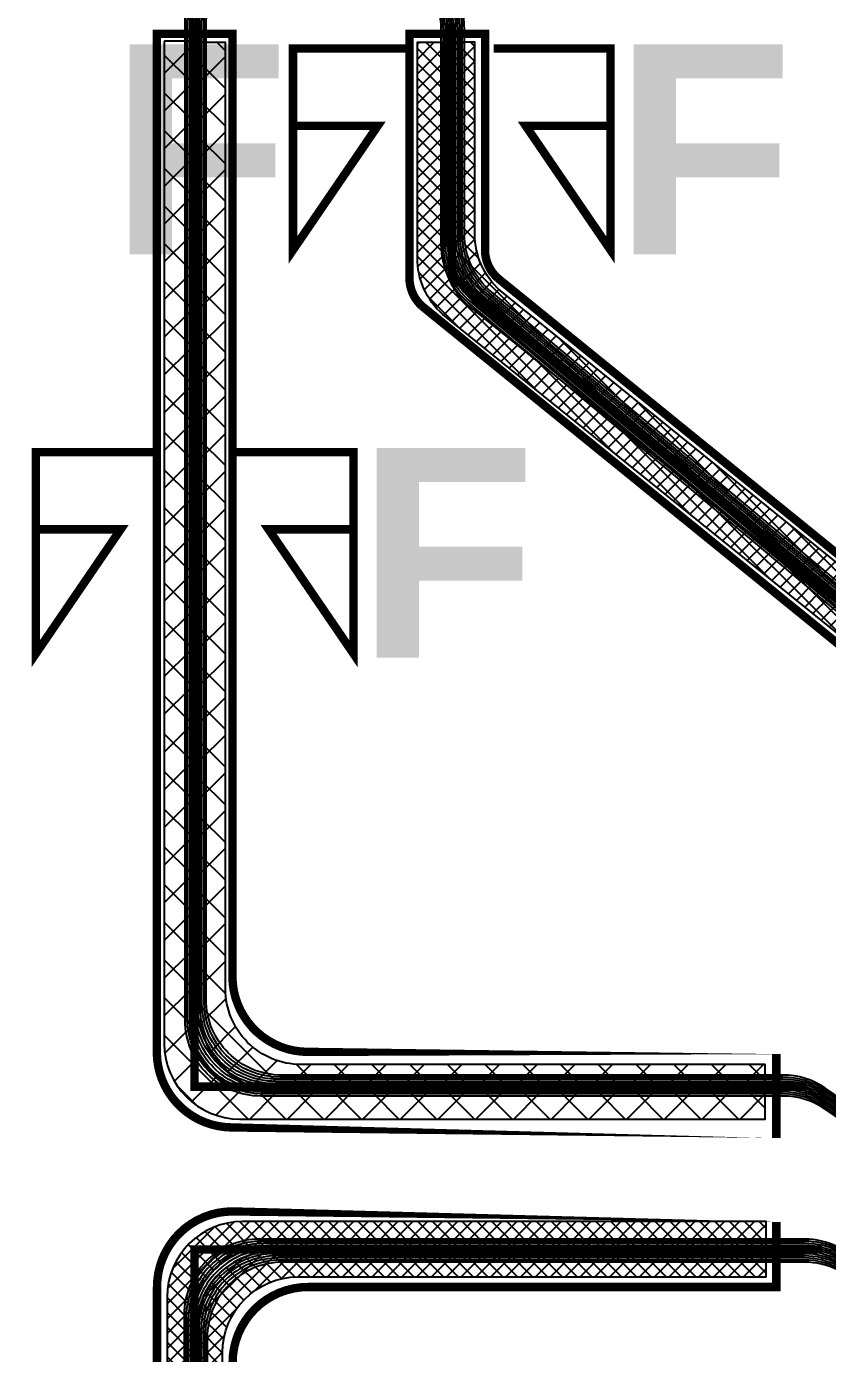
# Model space of a CAD drawing. Header units: metres. Extents: x 529325 to 529713, y 2673799 to 2674119.
# Drawn here: x 529498 to 529507.53, y 2673992.44 to 2674008.24 of the extents above; entities that cross this region are included whole.
import ezdxf
from ezdxf.enums import TextEntityAlignment as Align

# ---------------------------------------------------------------- set-up
doc = ezdxf.new("R2010")
doc.units = ezdxf.units.M
for name, color, linetype in [('300mm Hume Pipe', 74, 'Continuous'), ('Excavation', 7, 'Continuous'), ('LT Cable(AG) INV to LT Panel BL-26', 2, 'Continuous'), ('Section Marking BL-26', 2, 'Continuous'), ('Trench (AC)-BL25', 14, 'Continuous')]:
    doc.layers.add(name, color=color, linetype=linetype)
doc.styles.add('BoldTextStyle', font='arialbd.ttf')
pattern_1 = [(45, (-3318.68399999931, -52.49800000013784), (-0.08838834764831845, 0.08838834764831845), []), (135, (-3318.68399999931, -52.49800000013784), (-0.08838834764831845, -0.08838834764831843), [])]

msp = doc.modelspace()

# ---------------------------------------------------------------- hatches: boundary and pattern name
at = {"layer": '300mm Hume Pipe'}
h = msp.add_hatch(dxfattribs=at)
h.set_pattern_fill('ANSI37', color=74, scale=0.1)
h.set_pattern_definition([(45, (-685.1432535239728, -1008.902115222998), (-0.2245064030267289, 0.2245064030267289), []), (135, (-685.1432535239728, -1008.902115222998), (-0.2245064030267289, -0.2245064030267288), [])])
edge = h.paths.add_edge_path()
edge.add_line((529499.6400308452, 2674008.064685556), (529499.6400308465, 2673996.127132979))
edge.add_arc((529500.5400308465, 2673996.127132979), 0.9000000000232831, 180.0000000296449, 270.0000000074112)
edge.add_line((529500.5400308466, 2673995.227132979), (529506.79291628, 2673995.227132984))
edge.add_line((529506.79291628, 2673995.227132984), (529506.79291628, 2673995.527132983))
edge.add_line((529506.79291628, 2673995.527132983), (529500.8400308467, 2673995.527132979))
edge.add_arc((529500.8400308465, 2673996.427132979), 0.900000000372529, 180.0000000296449, 270.00000000741124, ccw=False)
edge.add_line((529499.9400308465, 2673996.427132979), (529499.9400308452, 2674008.064685556))
edge.add_line((529499.9400308452, 2674008.064685556), (529499.6400308452, 2674008.064685556))
h = msp.add_hatch(dxfattribs=at)
h.set_pattern_fill('ANSI37', color=74, scale=0.1)
h.set_pattern_definition([(45, (-684.7149207831826, -1008.552074732259), (-0.2245064030267289, 0.2245064030267289), []), (135, (-684.7149207831826, -1008.552074732259), (-0.2245064030267289, -0.2245064030267288), [])])
edge = h.paths.add_edge_path()
edge.add_line((529500.0683635859, 2674008.047699567), (529500.0683635873, 2673996.477173469))
edge.add_arc((529500.9683635873, 2673996.47717347), 0.9000000000232831, 180.0000000296449, 270.0000000074112)
edge.add_line((529500.9683635874, 2673995.57717347), (529506.79291628, 2673995.577173474))
edge.add_line((529506.79291628, 2673995.577173474), (529506.79291628, 2673995.877173474))
edge.add_line((529506.79291628, 2673995.877173474), (529501.2683635874, 2673995.877173469))
edge.add_arc((529501.2683635873, 2673996.77717347), 0.900000000372529, 180.0000000296449, 270.00000000741124, ccw=False)
edge.add_line((529500.3683635873, 2673996.777173469), (529500.3683635859, 2674008.047699567))
edge.add_line((529500.3683635859, 2674008.047699567), (529500.0683635859, 2674008.047699567))
h = msp.add_hatch(dxfattribs=at)
h.set_pattern_fill('ANSI37', color=74)
h.set_pattern_definition(pattern_1)
edge = h.paths.add_edge_path()
edge.add_line((529510.3542895748, 2673996.800708546), (529510.6542895746, 2673996.800708546))
edge.add_line((529510.6542895746, 2673996.800708546), (529510.6542895746, 2673998.991289007))
edge.add_arc((529509.7542895745, 2673998.991289007), 0.9000000001396984, 359.9999999703551, 408.3287436989939)
edge.add_line((529510.3526597074, 2673999.663563642), (529503.6385955848, 2674005.093958006))
edge.add_arc((529504.2369657176, 2674005.76623264), 0.8999999998521733, 179.9999999703551, 228.3287437045298, ccw=False)
edge.add_line((529503.3369657175, 2674005.766232641), (529503.3369657176, 2674008.051402516))
edge.add_line((529503.3369657176, 2674008.051402516), (529503.0369657178, 2674008.051402516))
edge.add_line((529503.0369657178, 2674008.051402516), (529503.0369657177, 2674005.63163146))
edge.add_arc((529503.9369657178, 2674005.631631459), 0.9000000001396984, 179.9999999703551, 228.3287436989939)
edge.add_line((529503.3385955848, 2674004.959356825), (529510.0526597077, 2673999.52896246))
edge.add_arc((529509.4542895748, 2673998.856687825), 0.9000000002774085, 0, 48.32874371870338, ccw=False)
edge.add_line((529510.3542895748, 2673998.856687825), (529510.3542895748, 2673996.800708546))
edge = h.paths.add_edge_path()
edge.add_line((529502.9529028463, 2674008.000175696), (529502.9529028462, 2674005.59391492))
edge.add_arc((529503.8529028463, 2674005.59391492), 0.9000000001396984, 179.9999999703551, 228.3287436989939)
edge.add_line((529503.2545327133, 2674004.921640285), (529509.9685968361, 2673999.49124592))
edge.add_arc((529509.3702267031, 2673998.818971286), 0.9000000002774085, 0, 48.32874371870338, ccw=False)
edge.add_line((529510.2702267033, 2673998.818971286), (529510.2702267033, 2673996.800708546))
edge.add_line((529510.2702267033, 2673996.800708546), (529509.9702267032, 2673996.800708546))
edge.add_line((529509.9702267032, 2673996.800708546), (529509.9702267031, 2673998.709169657))
edge.add_arc((529509.0702267028, 2673998.709169657), 0.9000000002561137, 0, 48.33614239118482)
edge.add_line((529509.6685100191, 2673999.381521554), (529502.9546195302, 2674004.810207744))
edge.add_arc((529503.5529028462, 2674005.482559641), 0.9000000003040967, 180.0000000296449, 228.3361424219648, ccw=False)
edge.add_line((529502.6529028462, 2674005.482559641), (529502.6529028462, 2674008.051402516))
edge.add_line((529502.6529028462, 2674008.051402516), (529502.9529028463, 2674008.051402516))
edge.add_line((529502.9529028463, 2674008.051402516), (529502.9529028463, 2674008.000175696))
h = msp.add_hatch(dxfattribs=at)
h.set_pattern_fill('ANSI37', color=74)
h.set_pattern_definition(pattern_1)
edge = h.paths.add_edge_path(flags=17)
edge.add_line((529500.0312984742, 2673963.04805421), (529500.3312978563, 2673963.04805421))
edge.add_line((529500.3312978563, 2673963.04805421), (529500.3337964804, 2673992.447210169))
edge.add_arc((529501.2337964771, 2673992.447132984), 0.8999999999569535, 89.99999999258881, 179.9950862658553, ccw=False)
edge.add_line((529501.2337964772, 2673993.347132985), (529506.8062826142, 2673993.347132984))
edge.add_line((529506.8062826142, 2673993.347132984), (529506.8062826142, 2673993.647132983))
edge.add_line((529506.8062826142, 2673993.647132983), (529500.9338221954, 2673993.647132984))
edge.add_arc((529500.9338221952, 2673992.747132984), 0.8999999999068677, 89.99999998517754, 179.9950875109413)
edge.add_line((529500.0338221986, 2673992.74721015), (529500.0312984742, 2673963.04805421))
edge = h.paths.add_edge_path()
edge.add_line((529506.8062826144, 2673993.707132983), (529506.8062826144, 2673994.007132983))
edge.add_line((529506.8062826144, 2673994.007132983), (529500.5737816618, 2673994.007132984))
edge.add_arc((529500.5737816616, 2673993.107132985), 0.8999999994412065, 89.99999998517754, 179.9952226917694)
edge.add_line((529499.6737816648, 2673993.107208027), (529499.6712973621, 2673963.04805421))
edge.add_line((529499.6712973621, 2673963.04805421), (529499.9712967441, 2673963.04805421))
edge.add_line((529499.9712967441, 2673963.04805421), (529499.973756643, 2673992.807208045))
edge.add_arc((529500.8737566398, 2673992.807132984), 0.899999999893729, 89.99999998517762, 179.9952214763277, ccw=False)
edge.add_line((529500.87375664, 2673993.707132984), (529506.8062826144, 2673993.707132983))

# ---------------------------------------------------------------- linework, layer by layer
at = {"layer": '300mm Hume Pipe', "color": 74}
for points in [[(529499.6400308452, 2674008.064685556), (529499.6400308465, 2673996.127132979, 0.414213562368789), (529500.5400308466, 2673995.227132979), (529506.79291628, 2673995.227132984), (529506.79291628, 2673995.527132983), (529500.8400308467, 2673995.527132979, -0.4142135623692981), (529499.9400308465, 2673996.427132979), (529499.9400308452, 2674008.064685556)], [(529500.0683635859, 2674008.047699567), (529500.0683635873, 2673996.477173469, 0.414213562368789), (529500.9683635874, 2673995.57717347), (529506.79291628, 2673995.577173474), (529506.79291628, 2673995.877173474), (529501.2683635874, 2673995.877173469, -0.4142135623692981), (529500.3683635873, 2673996.777173469), (529500.3683635859, 2674008.047699567)], [(529502.9529028463, 2674008.000175696), (529502.9529028462, 2674005.59391492, 0.2140562423256003), (529503.2545327133, 2674004.921640285), (529509.9685968361, 2673999.49124592, -0.2140562423092027), (529510.2702267033, 2673998.818971286), (529510.2702267033, 2673996.800708546), (529509.9702267032, 2673996.800708546), (529509.9702267031, 2673998.709169657, 0.2140900045463655), (529509.6685100191, 2673999.381521554), (529502.9546195302, 2674004.810207744, -0.2140900045615197), (529502.6529028462, 2674005.482559641), (529502.6529028462, 2674008.051402516), (529502.9529028463, 2674008.051402516), (529502.9529028463, 2674008.000175696)], [(529510.3542895748, 2673996.800708546), (529510.6542895746, 2673996.800708546), (529510.6542895746, 2673998.991289007, 0.2140562423100663), (529510.3526597074, 2673999.663563642), (529503.6385955848, 2674005.093958006, -0.2140562423329815), (529503.3369657175, 2674005.766232641), (529503.3369657176, 2674008.051402516), (529503.0369657178, 2674008.051402516), (529503.0369657177, 2674005.63163146, 0.2140562423301491), (529503.3385955848, 2674004.959356825), (529510.0526597077, 2673999.52896246, -0.2140562423100663), (529510.3542895748, 2673998.856687825)], [(529506.8062826144, 2673993.707132983), (529506.8062826144, 2673994.007132983), (529500.5737816618, 2673994.007132984, 0.4141891411716305), (529499.6737816648, 2673993.107208027), (529499.6712973621, 2673963.04805421), (529499.9712967441, 2673963.04805421), (529499.973756643, 2673992.807208045, -0.4141891350907431), (529500.87375664, 2673993.707132984)], [(529500.0312984742, 2673963.04805421), (529500.3312978563, 2673963.04805421), (529500.3337964804, 2673992.447210169, -0.4141884439951656), (529501.2337964772, 2673993.347132985), (529506.8062826142, 2673993.347132984), (529506.8062826142, 2673993.647132983), (529500.9338221954, 2673993.647132984, 0.414188450242017), (529500.0338221986, 2673992.74721015)]]:
    msp.add_lwpolyline(points, format="xyb", close=True, dxfattribs=at)
at = {"layer": 'Excavation', "color": 3, "const_width": 0.1}
for points in [[(529507.2806659165, 2673995.613236897), (529500.0012843693, 2673995.613236897), (529500.0012843693, 2674008.327565276)], [(529510.3292493132, 2673995.54456635), (529510.3292493132, 2673999.189063211), (529503.062191311, 2674005.278174604), (529503.062191311, 2674008.275069591)], [(529507.4691197916, 2673993.67274164), (529500.0012843693, 2673993.67274164), (529500.0012843693, 2673962.80436464)]]:
    msp.add_lwpolyline(points, dxfattribs=at)
at = {"layer": 'LT Cable(AG) INV to LT Panel BL-26'}
for points in [[(529513.9522512621, 2673994.060020258), (529509.6808305223, 2673994.060020258, -0.1501337506123671), (529509.1755657356, 2673994.215233379), (529507.509458223, 2673995.345523776, 0.1501337505619176), (529507.0041934364, 2673995.500736897), (529500.7887843692, 2673995.500736897, -0.414213562373095), (529499.8887843692, 2673996.400736897), (529499.8887843692, 2674008.287815408, -0.02522195610687167), (529499.8933588063, 2674008.378441349), (529499.9442099321, 2674008.880873628, 0.02522195610274257), (529499.9487843692, 2674008.971499569), (529499.9487843689, 2674110.424669281, 0.4142135623724288), (529499.0487843689, 2674111.324669281), (529392.1175845186, 2674111.324669281, -0.414213562373095), (529391.2175845186, 2674112.22466928), (529391.2175845186, 2674112.689769275)], [(529513.9522512621, 2673994.085020258), (529509.6808305223, 2673994.085020258, -0.1501337506123671), (529509.1755657356, 2673994.240233379), (529507.509458223, 2673995.370523776, 0.1501337505619176), (529507.0041934364, 2673995.525736897), (529500.8137843693, 2673995.525736897, -0.414213562373095), (529499.9137843692, 2673996.425736897), (529499.9137843692, 2674008.286553508, -0.02522195605824519), (529499.9183588063, 2674008.377179448), (529499.969209932, 2674008.879611727, 0.02522195604981857), (529499.9737843691, 2674008.970237668), (529499.973784369, 2674110.449669281, 0.414213562372762), (529499.0737843689, 2674111.34966928), (529489.2935845186, 2674111.34966928, -0.414213562373095), (529488.3935845186, 2674112.24966928), (529488.3935845186, 2674112.689769275)], [(529513.9522512621, 2673994.110020258), (529509.6808305223, 2673994.110020258, -0.1501337506123671), (529509.1755657356, 2673994.265233379), (529507.509458223, 2673995.395523776, 0.1501337505619176), (529507.0041934364, 2673995.550736897), (529500.8387843693, 2673995.550736897, -0.414213562373095), (529499.9387843693, 2673996.450736897), (529499.9387843693, 2674008.285291607, -0.02522195605824519), (529499.9433588063, 2674008.375917548), (529499.994209932, 2674008.878349827, 0.02522195604989855), (529499.9987843691, 2674008.968975767), (529499.998784369, 2674087.97466928, 0.4142135623726684), (529499.098784369, 2674088.87466928), (529392.1175845186, 2674088.87466928, -0.414213562373095), (529391.2175845186, 2674089.77466928), (529391.2175845186, 2674090.189769275)], [(529513.9522512621, 2673994.135020258), (529509.6808305223, 2673994.135020258, -0.1501337506123671), (529509.1755657356, 2673994.290233379), (529507.509458223, 2673995.420523776, 0.1501337505619176), (529507.0041934364, 2673995.575736897), (529500.8637843693, 2673995.575736897, -0.414213562373095), (529499.9637843693, 2673996.475736897), (529499.9637843693, 2674008.284029706, -0.02522195605824519), (529499.9683588063, 2674008.374655647), (529500.0192099321, 2674008.877087926, 0.02522195604989833), (529500.0237843691, 2674008.967713867), (529500.023784369, 2674087.99966928, 0.4142135623726684), (529499.123784369, 2674088.89966928), (529489.2935845186, 2674088.89966928, -0.414213562373095), (529488.3935845186, 2674089.79966928), (529488.3935845186, 2674090.189769275)], [(529511.7952512623, 2673994.160015214), (529509.6808305223, 2673994.160020258, -0.1501337506123671), (529509.1755657356, 2673994.315233379), (529507.509458223, 2673995.445523776, 0.1501337505619176), (529507.0041934364, 2673995.600736897), (529500.8887843693, 2673995.600736897, -0.414213562373095), (529499.9887843693, 2673996.500736896), (529499.9887843693, 2674008.282767807, -0.02522195600961892), (529499.9933588064, 2674008.373393747), (529500.044209932, 2674008.875826025, 0.02522195601762273), (529500.048784369, 2674008.966451966), (529500.0487843691, 2674058.02466928, 0.4142135623737777), (529499.1487843691, 2674058.92466928), (529392.1175845186, 2674058.92466928, -0.414213562373095), (529391.2175845186, 2674059.82466928), (529391.2175845186, 2674060.189769275)], [(529511.7952512623, 2673994.185015214), (529509.6808305223, 2673994.185020258, -0.1501337506123671), (529509.1755657356, 2673994.340233379), (529507.5094582223, 2673995.470523776, 0.1501337505619176), (529507.0041934357, 2673995.625736897), (529500.9137843692, 2673995.625736897, -0.414213562373095), (529500.0137843692, 2673996.525736897), (529500.0137843692, 2674008.281505906, -0.02522195610687167), (529500.0183588063, 2674008.372131846), (529500.0692099321, 2674008.874564125, 0.0252219561027559), (529500.0737843692, 2674008.965190066), (529500.073784369, 2674058.049669281, 0.4142135623724129), (529499.173784369, 2674058.949669281), (529489.2935845186, 2674058.949669281, -0.414213562373095), (529488.3935845186, 2674059.84966928), (529488.3935845186, 2674060.189769275)], [(529511.7952512623, 2673994.210015214), (529509.6808305223, 2673994.210020258, -0.1501337506123671), (529509.1755657356, 2673994.365233378), (529507.5094582223, 2673995.495523776, 0.1501337505619176), (529507.0041934357, 2673995.650736897), (529500.9387843693, 2673995.650736897, -0.414213562373095), (529500.0387843692, 2673996.550736897), (529500.0387843692, 2674008.280244005, -0.02522195605824519), (529500.0433588063, 2674008.370869946), (529500.094209932, 2674008.873302225, 0.02522195604953417), (529500.0987843691, 2674008.963928165), (529500.0987843691, 2674035.574669281, 0.414213562373095), (529499.198784369, 2674036.47466928), (529392.1175845186, 2674036.47466928, -0.414213562373095), (529391.2175845186, 2674037.37466928), (529391.2175845186, 2674037.689769275)], [(529511.7952512623, 2673994.235015213), (529509.6808305223, 2673994.235020258, -0.1501337506123671), (529509.1755657356, 2673994.390233378), (529507.5094582223, 2673995.520523776, 0.1501337505619176), (529507.0041934357, 2673995.675736897), (529500.9637843693, 2673995.675736897, -0.414213562373095), (529500.0637843693, 2673996.575736897), (529500.0637843693, 2674008.278982104, -0.02522195605824519), (529500.0683588063, 2674008.369608045), (529500.119209932, 2674008.872040324, 0.02522195604953417), (529500.1237843691, 2674008.962666265), (529500.1237843691, 2674035.59966928, 0.414213562373095), (529499.2237843691, 2674036.49966928), (529456.9015845186, 2674036.49966928, -0.414213562373095), (529456.0015845186, 2674037.39966928), (529456.0015845186, 2674037.689769275)], [(529509.8043580417, 2673994.310015213), (529509.6808305223, 2673994.310020257, -0.1501337506123671), (529509.1755657356, 2673994.465233378), (529507.5094582217, 2673995.595523776, 0.1501337505619176), (529507.0041934351, 2673995.750736897), (529501.0387843692, 2673995.750736897, -0.414213562373095), (529500.1387843692, 2673996.650736897), (529500.1387843692, 2674008.275196403, -0.02522195612655756), (529500.1433588063, 2674008.365822344), (529500.1942099321, 2674008.868254622, 0.02522195612912692), (529500.1987843692, 2674008.958880563), (529500.198784369, 2674013.174669281, 0.4142135623664299), (529499.298784369, 2674014.074669281), (529392.1175845186, 2674014.074669281, -0.414213562373095), (529391.2175845186, 2674014.97466928), (529391.2175845186, 2674015.189769275)], [(529509.8043580417, 2673994.260015213), (529509.6808305223, 2673994.260020257, -0.1501337506123671), (529509.1755657356, 2673994.415233378), (529507.5094582223, 2673995.545523776, 0.1501337505619176), (529507.0041934357, 2673995.700736897), (529500.9887843693, 2673995.700736897, -0.414213562373095), (529500.0887843693, 2673996.600736897), (529500.0887843693, 2674008.277720204, -0.02522195605824519), (529500.0933588063, 2674008.368346144), (529500.1442099321, 2674008.870778423, 0.02522195604953417), (529500.1487843691, 2674008.961404364), (529500.1487843691, 2674013.12466928, 0.414213562373095), (529499.2487843691, 2674014.02466928), (529485.756784369, 2674014.02466928, 0.414213562373095), (529484.856784369, 2674013.12466928), (529484.856784369, 2673984.92466928, -0.414213562373095), (529483.956784369, 2673984.02466928), (529392.1175845186, 2673984.02466928, -0.414213562373095), (529391.2175845186, 2673984.92466928), (529391.2175845186, 2673985.189769275)], [(529509.8043580417, 2673994.285015213), (529509.6808305223, 2673994.285020257, -0.1501337506123671), (529509.1755657356, 2673994.440233378), (529507.5094582223, 2673995.570523776, 0.1501337505619176), (529507.0041934357, 2673995.725736897), (529501.0137843693, 2673995.725736897, -0.414213562373095), (529500.1137843693, 2673996.625736896), (529500.1137843693, 2674008.276458304, -0.02522195600961892), (529500.1183588064, 2674008.367084244), (529500.169209932, 2674008.869516522, 0.02522195601253378), (529500.173784369, 2674008.960142463), (529500.1737843691, 2674013.14966928, 0.4142135623797945), (529499.2737843691, 2674014.04966928), (529485.731784369, 2674014.04966928, 0.414213562373095), (529484.831784369, 2674013.14966928), (529484.831784369, 2673984.94966928, -0.414213562373095), (529483.9317843689, 2673984.04966928), (529456.9015845186, 2673984.04966928, -0.414213562373095), (529456.0015845186, 2673984.94966928), (529456.0015845186, 2673985.189769275)], [(529514.8362512622, 2673992.846800101), (529509.5663932071, 2673992.846800101, -0.1144609728796744), (529509.1701820081, 2673992.938705623), (529507.656566145, 2673993.680836119, 0.1144609728882462), (529507.260354946, 2673993.77274164), (529500.8012843693, 2673993.77274164, 0.414213562373095), (529499.9012843693, 2673992.872741641), (529499.9012843693, 2673962.841962047, 0.02348541864918883), (529499.9052512593, 2673962.757554312), (529499.9573174788, 2673962.204843634, -0.02348541865050384), (529499.9612843689, 2673962.120435899), (529499.9612843689, 2673954.93716928, -0.414213562373095), (529499.0612843689, 2673954.03716928), (529392.1175845186, 2673954.03716928, -0.414213562373095), (529391.2175845186, 2673954.93716928), (529391.2175845186, 2673955.189769275)], [(529514.8362512622, 2673992.796800102), (529509.5663932071, 2673992.796800102, -0.1144609728796744), (529509.1701820081, 2673992.888705623), (529507.656566146, 2673993.630836118, 0.1144609728882462), (529507.260354947, 2673993.72274164), (529500.8512843692, 2673993.72274164, 0.414213562373095), (529499.9512843692, 2673992.82274164), (529499.9512843692, 2673962.844311885, 0.02348541864918883), (529499.9552512593, 2673962.759904149), (529500.0073174788, 2673962.207193472, -0.02348541865050384), (529500.0112843688, 2673962.122785737), (529500.0112843688, 2673924.88716928, -0.414213562373095), (529499.1112843688, 2673923.98716928), (529392.1175845186, 2673923.98716928, -0.414213562373095), (529391.2175845186, 2673924.88716928), (529391.2175845186, 2673925.189769275)], [(529514.8362512622, 2673992.871800101), (529509.5663932071, 2673992.871800101, -0.1144609728796744), (529509.1701820081, 2673992.963705623), (529507.656566145, 2673993.705836119, 0.1144609728882462), (529507.260354946, 2673993.79774164), (529500.7762843693, 2673993.79774164, 0.414213562373095), (529499.8762843693, 2673992.89774164), (529499.8762843693, 2673962.840787128, 0.02348541863211318), (529499.8802512593, 2673962.756379393), (529499.9323174788, 2673962.203668715, -0.02348541863221926), (529499.9362843689, 2673962.11926098), (529499.9362843689, 2673954.96216928, -0.414213562373095), (529499.0362843688, 2673954.06216928), (529489.2935845186, 2673954.06216928, -0.414213562373095), (529488.3935845186, 2673954.96216928), (529488.3935845186, 2673955.189769275)], [(529514.8362512622, 2673992.821800102), (529509.5663932071, 2673992.821800102, -0.1144609728796744), (529509.1701820081, 2673992.913705623), (529507.656566145, 2673993.655836119, 0.1144609728882462), (529507.260354946, 2673993.747741641), (529500.8262843693, 2673993.747741641, 0.414213562373095), (529499.9262843693, 2673992.847741641), (529499.9262843693, 2673962.843136966, 0.02348541864918883), (529499.9302512594, 2673962.758729231), (529499.9823174789, 2673962.206018553, -0.02348541865050384), (529499.9862843689, 2673962.121610818), (529499.9862843689, 2673924.91216928, -0.414213562373095), (529499.0862843689, 2673924.012169281), (529489.2935845186, 2673924.012169281, -0.414213562373095), (529488.3935845186, 2673924.91216928), (529488.3935845186, 2673925.189769275)], [(529512.8952512621, 2673992.771800102), (529509.5663932071, 2673992.771800102, -0.1144609728796744), (529509.1701820081, 2673992.863705623), (529507.656566146, 2673993.605836119, 0.1144609728882462), (529507.260354947, 2673993.69774164), (529500.8762843693, 2673993.69774164, 0.414213562373095), (529499.9762843692, 2673992.79774164), (529499.9762843692, 2673962.845486804, 0.02348541863211318), (529499.9802512593, 2673962.761079069), (529500.0323174788, 2673962.208368391, -0.02348541863221926), (529500.0362843688, 2673962.123960656), (529500.0362843688, 2673894.86216928, -0.414213562373095), (529499.1362843688, 2673893.96216928), (529489.2935845186, 2673893.96216928, -0.414213562373095), (529488.3935845186, 2673894.86216928), (529488.3935845186, 2673895.189769275)], [(529512.8952512621, 2673992.746800102), (529509.5663932071, 2673992.746800102, -0.1144609728796744), (529509.1701820081, 2673992.838705624), (529507.656566146, 2673993.580836119, 0.1144609728882462), (529507.260354947, 2673993.67274164), (529500.9012843693, 2673993.67274164, 0.414213562373095), (529500.0012843693, 2673992.77274164), (529500.0012843693, 2673962.846661723, 0.02348541864918883), (529500.0052512593, 2673962.762253988), (529500.0573174788, 2673962.20954331, -0.02348541865050384), (529500.0612843689, 2673962.125135575), (529500.0612843689, 2673894.83716928, -0.414213562373095), (529499.1612843688, 2673893.93716928), (529392.1175845186, 2673893.93716928, -0.414213562373095), (529391.2175845186, 2673894.83716928), (529391.2175845186, 2673895.189769275)], [(529512.8952512621, 2673992.696800102), (529509.5663932071, 2673992.696800102, -0.1144609728796744), (529509.1701820081, 2673992.788705624), (529507.656566146, 2673993.530836119, 0.1144609728882462), (529507.260354947, 2673993.622741641), (529500.9512843693, 2673993.622741641, 0.414213562373095), (529500.0512843693, 2673992.722741641), (529500.0512843693, 2673962.849011561, 0.02348541864918883), (529500.0552512594, 2673962.764603826), (529500.1073174789, 2673962.211893148, -0.02348541865018303), (529500.1112843689, 2673962.127485413), (529500.111284369, 2673872.28716928, -0.4142135623734707), (529499.211284369, 2673871.387169281), (529392.1175845186, 2673871.387169281, -0.414213562373095), (529391.2175845186, 2673872.28716928), (529391.2175845186, 2673872.689769275)], [(529510.8159785656, 2673992.646800102), (529509.5663932071, 2673992.646800102, -0.1144609728796744), (529509.1701820081, 2673992.738705624), (529507.6565661468, 2673993.480836119, 0.114460972855485), (529507.2603549479, 2673993.57274164), (529501.0012843693, 2673993.57274164, 0.414213562373095), (529500.1012843692, 2673992.67274164), (529500.1012843692, 2673962.851361399, 0.02348541864918883), (529500.1052512593, 2673962.766953663), (529500.1573174788, 2673962.214242986, -0.02348541865026278), (529500.1612843688, 2673962.129835251), (529500.161284369, 2673842.23716928, -0.4142135623733773), (529499.2612843689, 2673841.33716928), (529392.1175845186, 2673841.33716928, -0.414213562373095), (529391.2175845186, 2673842.23716928), (529391.2175845186, 2673842.689769275)], [(529512.8952512621, 2673992.721800102), (529509.5663932071, 2673992.721800102, -0.1144609728796744), (529509.1701820081, 2673992.813705624), (529507.656566146, 2673993.555836119, 0.1144609728882462), (529507.260354947, 2673993.64774164), (529500.9262843693, 2673993.64774164, 0.414213562373095), (529500.0262843693, 2673992.747741641), (529500.0262843693, 2673962.847836642, 0.02348541866626459), (529500.0302512593, 2673962.763428906), (529500.0823174788, 2673962.210718229, -0.0234854186684676), (529500.0862843689, 2673962.126310494), (529500.086284369, 2673872.31216928, -0.414213562373471), (529499.186284369, 2673871.41216928), (529489.2935845186, 2673871.41216928, -0.414213562373095), (529488.3935845186, 2673872.31216928), (529488.3935845186, 2673872.689769275)], [(529510.8159785656, 2673992.671800102), (529509.5663932071, 2673992.671800102, -0.1144609728796744), (529509.1701820081, 2673992.763705624), (529507.6565661468, 2673993.505836118, 0.114460972855485), (529507.2603549479, 2673993.59774164), (529500.9762843692, 2673993.59774164, 0.414213562373095), (529500.0762843692, 2673992.69774164), (529500.0762843692, 2673962.85018648, 0.02348541864918883), (529500.0802512593, 2673962.765778745), (529500.1323174788, 2673962.213068067, -0.02348541865026278), (529500.1362843688, 2673962.128660332), (529500.1362843689, 2673842.26216928, -0.4142135623733773), (529499.2362843689, 2673841.36216928), (529489.2935845186, 2673841.36216928, -0.414213562373095), (529488.3935845186, 2673842.26216928), (529488.3935845186, 2673842.689769275)], [(529510.8159785656, 2673992.621800102), (529509.5663932071, 2673992.621800102, -0.1144609728796744), (529509.1701820081, 2673992.713705624), (529507.6565661468, 2673993.455836119, 0.114460972855485), (529507.2603549479, 2673993.54774164), (529501.0262843693, 2673993.54774164, 0.414213562373095), (529500.1262843693, 2673992.64774164), (529500.1262843693, 2673962.852536318, 0.02348541866626459), (529500.1302512593, 2673962.768128582), (529500.1823174788, 2673962.215417905, -0.02348541866859534), (529500.1862843689, 2673962.13101017), (529500.186284369, 2673812.21216928, -0.4142135623733211), (529499.286284369, 2673811.31216928), (529489.2935845186, 2673811.31216928, -0.414213562373095), (529488.3935845186, 2673812.21216928), (529488.3935845186, 2673812.689769275)], [(529510.8159785656, 2673992.596800102), (529509.5663932071, 2673992.596800102, -0.1144609728796744), (529509.1701820081, 2673992.688705624), (529507.6565661468, 2673993.430836119, 0.114460972855485), (529507.2603549479, 2673993.52274164), (529501.0512843693, 2673993.52274164, 0.414213562373095), (529500.1512843693, 2673992.622741641), (529500.1512843693, 2673962.853711237, 0.02348541864918883), (529500.1552512593, 2673962.769303502), (529500.2073174788, 2673962.216592824, -0.02348541865031099), (529500.2112843689, 2673962.132185089), (529500.211284369, 2673812.18716928, -0.4142135623733211), (529499.311284369, 2673811.28716928), (529392.1175845186, 2673811.28716928, -0.414213562373095), (529391.2175845186, 2673812.18716928), (529391.2175845186, 2673812.689769275)]]:
    msp.add_lwpolyline(points, format="xyb", dxfattribs=at)
at = {"layer": 'LT Cable(AG) INV to LT Panel BL-26', "color": 5}
for points in [[(529510.8261633115, 2673994.713693439, -0.3249291550753662), (529510.2042493132, 2673995.569653821), (529510.2042493132, 2673998.710660488, 0.2218784995244559), (529509.8822748105, 2673999.400505778), (529503.2591658138, 2674004.950048446, -0.2218784995264163), (529502.937191311, 2674005.639893736), (529502.937191311, 2674008.195415681, 0.03879708027535965), (529502.9263863263, 2674008.334456052), (529502.8470893536, 2674008.841578354, -0.03879708027838701), (529502.8362843689, 2674008.980618725), (529502.8362843689, 2674110.66216928, -0.414213562373095), (529503.7362843689, 2674111.56216928), (529548.9009842187, 2674111.56216928, 0.414213562373095), (529549.8009842187, 2674112.46216928), (529549.8009842187, 2674112.689769275)], [(529510.8261633115, 2673994.747223071, -0.3168358158659336), (529510.2292493132, 2673995.594653821), (529510.2292493132, 2673998.722328847, 0.2218784995343309), (529509.9072748104, 2673999.412174137), (529503.2841658139, 2674004.961716805, -0.2218784995345846), (529502.9621913111, 2674005.651562095), (529502.9621913111, 2674008.197358459, 0.03879708027535965), (529502.9513863263, 2674008.33639883), (529502.8720893536, 2674008.843521132, -0.03879708027838701), (529502.8612843689, 2674008.982561503), (529502.8612843689, 2674110.637169281, -0.414213562373095), (529503.7612843689, 2674111.53716928), (529646.0769842187, 2674111.53716928, 0.414213562373095), (529646.9769842187, 2674112.43716928), (529646.9769842187, 2674112.689769275)], [(529510.8261633114, 2673994.781584864, -0.3086947197122223), (529510.2542493133, 2673995.619653821), (529510.2542493133, 2673998.733997206, 0.2218784995244559), (529509.9322748105, 2673999.423842496), (529503.3091658138, 2674004.973385164, -0.2218784995264163), (529502.9871913111, 2674005.663230454), (529502.9871913111, 2674008.199301237, 0.03879708027535965), (529502.9763863264, 2674008.338341608), (529502.8970893536, 2674008.84546391, -0.03879708027838701), (529502.8862843689, 2674008.984504281), (529502.8862843689, 2674080.612169281, -0.414213562373095), (529503.786284369, 2674081.512169281), (529548.9009842187, 2674081.512169281, 0.414213562373095), (529549.8009842187, 2674082.41216928), (529549.8009842187, 2674082.689769275)], [(529510.8261633114, 2673994.81680705, -0.3004957761813811), (529510.2792493132, 2673995.64465382), (529510.2792493132, 2673998.745665565, 0.2218784995244559), (529509.9572748104, 2673999.435510855), (529503.3341658138, 2674004.985053523, -0.2218784995264163), (529503.012191311, 2674005.674898813), (529503.012191311, 2674008.201244016, 0.03879708027535965), (529503.0013863263, 2674008.340284387), (529502.9220893536, 2674008.847406689, -0.03879708027838701), (529502.9112843688, 2674008.98644706), (529502.9112843688, 2674080.58716928, -0.414213562373095), (529503.8112843689, 2674081.48716928), (529646.0769842187, 2674081.48716928, 0.414213562373095), (529646.9769842187, 2674082.38716928), (529646.9769842187, 2674082.689769275)], [(529512.8952512621, 2673994.76965382), (529511.2042493132, 2673994.76965382, -0.4142135623503636), (529510.3042493132, 2673995.66965382), (529510.3042493132, 2673998.757333925, 0.2218784995244559), (529509.9822748104, 2673999.447179215), (529503.3591658138, 2674004.996721882, -0.2218784995264163), (529503.037191311, 2674005.686567172), (529503.037191311, 2674008.203186794, 0.03879708024778317), (529503.0263863263, 2674008.342227165), (529502.9470893536, 2674008.849349467, -0.03879708024750358), (529502.9362843689, 2674008.988389838), (529502.9362843689, 2674058.06216928, -0.414213562373095), (529503.8362843689, 2674058.96216928), (529548.9009842187, 2674058.96216928, 0.414213562373095), (529549.8009842187, 2674059.86216928), (529549.8009842187, 2674060.189769275)], [(529512.8952512621, 2673994.79465382), (529511.2292493132, 2673994.79465382, -0.4142135623503636), (529510.3292493132, 2673995.69465382), (529510.3292493132, 2673998.769002283, 0.2218784995244559), (529510.0072748105, 2673999.458847573), (529503.3841658138, 2674005.008390241, -0.2218784995264163), (529503.062191311, 2674005.698235531), (529503.062191311, 2674008.205129572, 0.03879708027535965), (529503.0513863263, 2674008.344169943), (529502.9720893536, 2674008.851292245, -0.03879708027838701), (529502.9612843689, 2674008.990332616), (529502.9612843689, 2674058.03716928, -0.414213562373095), (529503.8612843689, 2674058.93716928), (529646.0769842187, 2674058.93716928, 0.414213562373095), (529646.9769842187, 2674059.83716928), (529646.9769842187, 2674060.189769275)], [(529512.8952512621, 2673994.81965382), (529511.2542493133, 2673994.81965382, -0.4142135623503636), (529510.3542493132, 2673995.71965382), (529510.3542493132, 2673998.780670642, 0.2218784995244559), (529510.0322748105, 2673999.470515932), (529503.4091658138, 2674005.0200586, -0.2218784995264163), (529503.0871913111, 2674005.70990389), (529503.0871913111, 2674008.207072351, 0.03879708030293618), (529503.0763863263, 2674008.346112722), (529502.9970893536, 2674008.853235023, -0.03879708030927042), (529502.9862843689, 2674008.992275394), (529502.9862843689, 2674035.512169281, -0.414213562373095), (529503.8862843689, 2674036.41216928), (529516.5089842187, 2674036.41216928, 0.414213562373095), (529517.4089842187, 2674037.31216928), (529517.4089842187, 2674037.689769275)], [(529512.8952512621, 2673994.84465382), (529511.2792493133, 2673994.84465382, -0.4142135623503636), (529510.3792493133, 2673995.74465382), (529510.3792493133, 2673998.792339002, 0.2218784995244559), (529510.0572748105, 2673999.482184292), (529503.4341658138, 2674005.03172696, -0.2218784995264163), (529503.1121913111, 2674005.72157225), (529503.1121913111, 2674008.209015129, 0.03879708027535965), (529503.1013863264, 2674008.3480555), (529503.0220893536, 2674008.855177802, -0.03879708027838701), (529503.0112843689, 2674008.994218173), (529503.0112843689, 2674035.487169281, -0.414213562373095), (529503.911284369, 2674036.387169281), (529581.2929842187, 2674036.387169281, 0.414213562373095), (529582.1929842187, 2674037.28716928), (529582.1929842187, 2674037.689769275)], [(529514.8362512622, 2673994.86965382), (529511.3042493132, 2673994.86965382, -0.4142135623503636), (529510.4042493132, 2673995.76965382), (529510.4042493132, 2673998.804007361, 0.2218784995244559), (529510.0822748104, 2673999.493852651), (529503.4591658138, 2674005.043395319, -0.2218784995264163), (529503.137191311, 2674005.733240609), (529503.137191311, 2674008.210957907, 0.03879708027535965), (529503.1263863263, 2674008.349998278), (529503.0470893536, 2674008.85712058, -0.03879708027838701), (529503.0362843688, 2674008.996160951), (529503.0362843688, 2674035.46216928, -0.414213562373095), (529503.9362843689, 2674036.36216928), (529646.0769842187, 2674036.36216928, 0.414213562373095), (529646.9769842187, 2674037.26216928), (529646.9769842187, 2674037.689769275)], [(529514.8362512622, 2673994.89465382), (529511.3292493132, 2673994.89465382, -0.4142135623503636), (529510.4292493132, 2673995.79465382), (529510.4292493132, 2673998.81567572, 0.2218784995145807), (529510.1072748104, 2673999.50552101), (529503.4841658138, 2674005.055063678, -0.2218784995160833), (529503.162191311, 2674005.744908968), (529503.162191311, 2674008.212900686, 0.03879708027535965), (529503.1513863263, 2674008.351941057), (529503.0720893536, 2674008.859063359, -0.03879708027838701), (529503.0612843689, 2674008.998103729), (529503.0612843689, 2674012.93716928, -0.414213562373095), (529503.9612843689, 2674013.83716928), (529552.370284369, 2674013.83716928, -0.414213562373095), (529553.270284369, 2674012.93716928), (529553.270284369, 2674007.23716928, 0.414213562373095), (529554.170284369, 2674006.33716928), (529646.0769842187, 2674006.33716928, 0.414213562373095), (529646.9769842187, 2674007.23716928), (529646.9769842187, 2674007.689769275)], [(529514.8362512622, 2673994.91965382), (529511.3542493132, 2673994.91965382, -0.4142135623503636), (529510.4542493132, 2673995.81965382), (529510.4542493132, 2673998.827344079, 0.2218784995244559), (529510.1322748105, 2673999.517189369), (529503.5091658138, 2674005.066732037, -0.2218784995264163), (529503.187191311, 2674005.756577327), (529503.187191311, 2674008.214843464, 0.03879708027535965), (529503.1763863263, 2674008.353883835), (529503.0970893536, 2674008.861006137, -0.03879708027838701), (529503.0862843689, 2674009.000046507), (529503.0862843689, 2674012.91216928, -0.414213562373095), (529503.9862843689, 2674013.81216928), (529552.345284369, 2674013.81216928, -0.414213562373095), (529553.245284369, 2674012.91216928), (529553.245284369, 2673984.71216928, 0.414213562373095), (529554.145284369, 2673983.81216928), (529581.2929842187, 2673983.81216928, 0.414213562373095), (529582.1929842187, 2673984.71216928), (529582.1929842187, 2673985.189769275)], [(529514.8362512622, 2673994.94465382), (529511.3792493133, 2673994.94465382, -0.4142135623503636), (529510.4792493132, 2673995.84465382), (529510.4792493132, 2673998.839012438, 0.2218784995244559), (529510.1572748105, 2673999.528857728), (529503.5341658138, 2674005.078400396, -0.2218784995264163), (529503.2121913111, 2674005.768245686), (529503.2121913111, 2674008.216786242, 0.03879708027535965), (529503.2013863263, 2674008.355826613), (529503.1220893536, 2674008.862948915, -0.03879708027838701), (529503.1112843689, 2674009.001989286), (529503.1112843689, 2674012.887169281, -0.414213562373095), (529504.0112843689, 2674013.78716928), (529552.3202843689, 2674013.78716928, -0.414213562373095), (529553.220284369, 2674012.887169281), (529553.220284369, 2673984.68716928, 0.414213562373095), (529554.120284369, 2673983.78716928), (529646.0769842187, 2673983.78716928, 0.414213562373095), (529646.9769842187, 2673984.68716928), (529646.9769842187, 2673985.189769275)]]:
    msp.add_lwpolyline(points, format="xyb", dxfattribs=at)
at = {"layer": 'Section Marking BL-26', "color": 94, "lineweight": 35, "true_color": 0x00a500, "const_width": 0.1}
for points in [[(529502.562191311, 2674007.976622098), (529501.172191311, 2674007.976622098), (529501.172191311, 2674005.576622098), (529502.182191311, 2674007.056622098), (529501.172191311, 2674007.056622098)], [(529503.562191311, 2674007.976622098), (529504.952191311, 2674007.976622098), (529504.952191311, 2674005.576622098), (529503.942191311, 2674007.056622098), (529504.952191311, 2674007.056622098)], [(529499.5012843693, 2674003.170401086), (529498.1112843693, 2674003.170401086), (529498.1112843693, 2674000.770401086), (529499.1212843693, 2674002.250401086), (529498.1112843693, 2674002.250401086)], [(529500.5012843693, 2674003.170401086), (529501.8912843693, 2674003.170401086), (529501.8912843693, 2674000.770401086), (529500.8812843693, 2674002.250401086), (529501.8912843693, 2674002.250401086)]]:
    msp.add_lwpolyline(points, dxfattribs=at)
at = {"layer": 'Trench (AC)-BL25', "const_width": 0.1}
for points in [[(529499.5512843693, 2674008.151402516), (529499.5512843706, 2673996.027132979, 0.414213562368404), (529500.4512843707, 2673995.127132979), (529506.9262826145, 2673995.127132983), (529506.9262826144, 2673996.027132983), (529501.3512843706, 2673996.027132979, -0.4142135623721557), (529500.4512843705, 2673996.927132979), (529500.4512843693, 2674008.151402516)], [(529509.7271516715, 2673999.208306071), (529502.7073954396, 2674004.909162787, -0.2124726228145605), (529502.5586116271, 2674005.243481211), (529502.5586116271, 2674008.151402516), (529503.4586116271, 2674008.151402516), (529503.4586116272, 2674005.577653186, 0.2124726227902704), (529503.60739544, 2674005.243334763), (529510.6271516714, 2673999.542478046, -0.212472622813343), (529510.7759354842, 2673999.208159622), (529510.7759354841, 2673996.700708546), (529509.8759354841, 2673996.700708546), (529509.8759354841, 2673998.873987647, 0.2124726228154971)], [(529499.551284369, 2673962.92805421), (529499.5537916699, 2673993.227208116, -0.4141891120428178), (529500.4537916669, 2673994.127132984), (529506.9262826145, 2673994.127132983), (529506.9262826144, 2673993.227132984), (529501.3537861864, 2673993.227132984, 0.4141884118590964), (529500.4537861897, 2673992.327210268), (529500.451284369, 2673962.92805421)]]:
    msp.add_lwpolyline(points, format="xyb", close=True, dxfattribs=at)

# ---------------------------------------------------------------- texts
at = {"layer": 'Section Marking BL-26', "color": 94, "true_color": 0x00a500, "style": 'BoldTextStyle'}
for p in [(529500.062191311, 2674006.776622098), (529506.062191311, 2674006.776622098), (529503.0012843693, 2674001.970401086)]:
    msp.add_text('F', height=2.5, dxfattribs=at).set_placement(p, align=Align.MIDDLE_CENTER)

doc.saveas('drawing.dxf')
